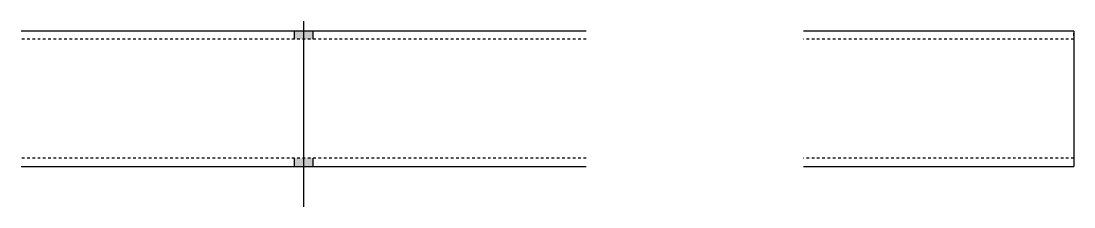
# Model space of a CAD drawing. Header units: millimetres. Extents: x 5 to 11973, y -5 to 186.
# Drawn here: x 11194 to 11973, y -5 to 132 of the extents above; entities that cross this region are included whole.
import ezdxf

# ---------------------------------------------------------------- set-up
doc = ezdxf.new("R2010")
doc.units = ezdxf.units.MM
doc.linetypes.add('DXK_LINE_DOT2', pattern=[3.9198, 1.9599, -1.9599])
doc.layers.add('STÅL', color=7, linetype='Continuous')

msp = doc.modelspace()

# ---------------------------------------------------------------- hatches: boundary and pattern name
at = {"layer": 'STÅL', "linetype": 'Continuous'}
for points in [[(11410.25, 125), (11396.25, 125), (11396.25, 119), (11410.25, 119)], [(11410.25, 125), (11396.25, 125), (11396.25, 119), (11410.25, 119)], [(11410.25, 31), (11396.25, 31), (11396.25, 25), (11410.25, 25)], [(11410.25, 31), (11396.25, 31), (11396.25, 25), (11410.25, 25)]]:
    msp.add_hatch(color=3, dxfattribs=at).paths.add_polyline_path(points)

# ---------------------------------------------------------------- linework, layer by layer
at = {"layer": 'STÅL', "color": 3, "linetype": 'Continuous'}
for p, q in [((11403.25, 132.5), (11403.25, -5)), ((11403.25, 132.5), (11403.25, -5)), ((11396.25, 125), (11396.25, 119)), ((11396.25, 125), (11396.25, 119)), ((11410.25, 125), (11410.25, 119)), ((11410.25, 125), (11410.25, 119)), ((11396.25, 31), (11396.25, 25)), ((11396.25, 31), (11396.25, 25)), ((11410.25, 31), (11410.25, 25)), ((11410.25, 31), (11410.25, 25))]:
    msp.add_line(p, q, dxfattribs=at)
at = {"layer": 'STÅL', "color": 2, "linetype": 'Continuous'}
for p, q in [((11612.25, 125), (11194.25, 125)), ((11973.25, 125), (11773.25, 125)), ((11973.25, 125), (11973.25, 124.09)), ((11973.25, 124.09), (11973.25, 113)), ((11973.25, 113), (11973.25, 37)), ((11973.25, 37), (11973.25, 25)), ((11194.25, 25), (11612.25, 25)), ((11773.25, 25), (11973.25, 25))]:
    msp.add_line(p, q, dxfattribs=at)
at = {"layer": 'STÅL', "color": 7, "linetype": 'DXK_LINE_DOT2'}
for p, q in [((11973.25, 121.49), (11973.25, 125)), ((11612.25, 119), (11194.25, 119)), ((11973.25, 119), (11773.25, 119)), ((11612.25, 31), (11194.25, 31)), ((11973.25, 31), (11773.25, 31))]:
    msp.add_line(p, q, dxfattribs=at)

doc.saveas('drawing.dxf')
